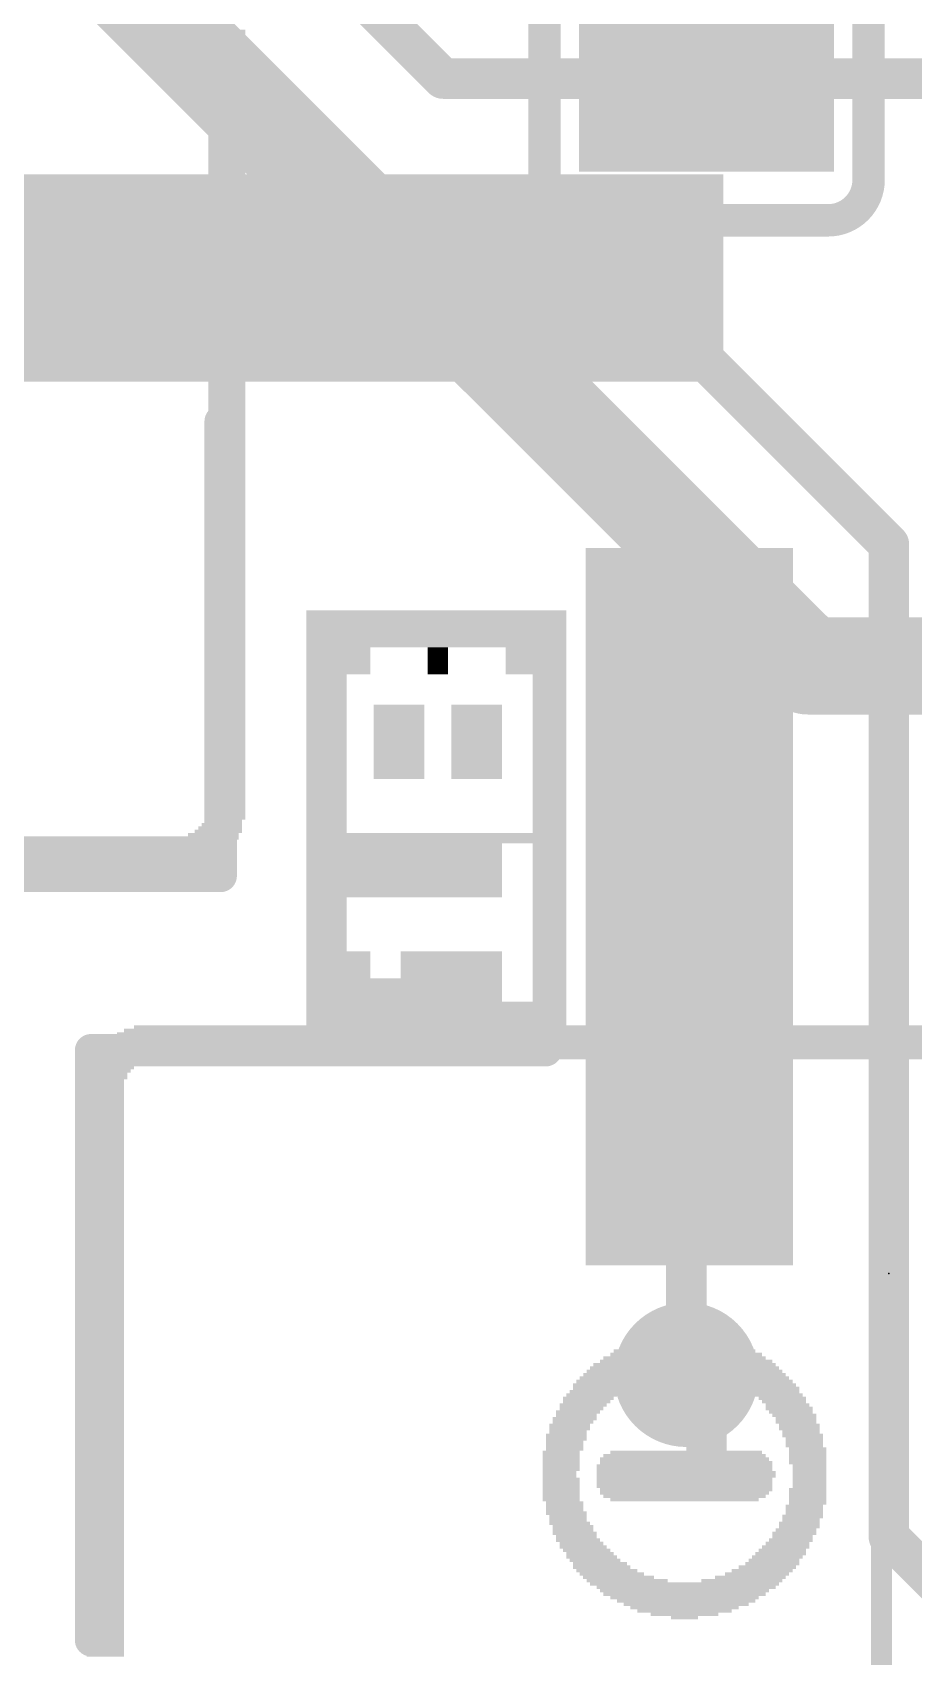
# Model space of a CAD drawing. Extents: x -8 to 72.9, y -20.5 to 38.
# Drawn here: x 7.08 to 12.6, y 4.58 to 14.77 of the extents above; entities that cross this region are included whole.
import ezdxf

# ---------------------------------------------------------------- set-up
doc = ezdxf.new("R2010")
doc.units = 0
for name, color, linetype in [('1', 12, 'CONTINUOUS'), ('16', 132, 'CONTINUOUS'), ('18', 110, 'CONTINUOUS'), ('203', 40, 'CONTINUOUS'), ('21', 40, 'CONTINUOUS'), ('22', 253, 'CONTINUOUS'), ('23', 53, 'CONTINUOUS'), ('47', 253, 'CONTINUOUS')]:
    doc.layers.add(name, color=color, linetype=linetype)

# ---------------------------------------------------------------- blocks, each defined once
blk = doc.blocks.new('RECT')
blk.add_solid([(-0.5, -0.5), (0.5, -0.5), (-0.5, 0.5), (0.5, 0.5)])
blk = doc.blocks.new('ROUNDV')
at = {"const_width": 0.5}
blk.add_lwpolyline([(0, -0.25, 1), (0, 0.25, 1), (0, -0.25)], format="xyb", dxfattribs=at)

msp = doc.modelspace()

# ---------------------------------------------------------------- linework, layer by layer
at = {"layer": '1'}
for points, const_width in [([(2.921, 13.208), (9.158, 13.208)], 0.4064), ([(9.158, 13.208), (9.158, 13.228)], 0.4064), ([(9.158, 13.228), (10.775, 13.228)], 0.254), ([(10.775, 13.228), (12.446, 11.557)], 0.254), ([(12.446, 11.557), (12.446, 5.334)], 0.254), ([(11.196, 9.285), (11.176, 9.265)], 0.254), ([(11.176, 9.265), (11.176, 6.35)], 0.254), ([(12.446, 5.334), (12.827, 4.953)], 0.254)]:
    msp.add_lwpolyline(points, dxfattribs=dict(at, const_width=const_width))
for points, const_width in [([(9.2596, 13.228, 1), (9.0564, 13.228)], 0.2032), ([(9.158, 13.2915, 1), (9.158, 13.1645)], 0.127), ([(9.158, 13.1064, 1), (9.158, 13.3096)], 0.2032), ([(10.8199, 13.2729, 1), (10.7301, 13.1831)], 0.127), ([(10.775, 13.1645, 1), (10.775, 13.2915)], 0.127), ([(9.0564, 13.208, 1), (9.2596, 13.208)], 0.2032), ([(12.5095, 11.557, 1), (12.3825, 11.557)], 0.127), ([(12.4011, 11.5121, 1), (12.4909, 11.6019)], 0.127), ([(11.2395, 9.265, 1), (11.1125, 9.265)], 0.127), ([(11.1311, 9.3099, 1), (11.2209, 9.2201)], 0.127), ([(11.2409, 9.2401, 1), (11.1511, 9.3299)], 0.127), ([(11.1125, 6.35, 1), (11.2395, 6.35)], 0.127), ([(12.4909, 5.3789, 1), (12.4011, 5.2891)], 0.127), ([(12.3825, 5.334, 1), (12.5095, 5.334)], 0.127)]:
    msp.add_lwpolyline(points, format="xyb", dxfattribs=dict(at, const_width=const_width))
at = {"layer": '16'}
for points, const_width in [([(7.366, 15.367), (11.938, 10.795)], 0.6096), ([(8.636, 15.494), (9.652, 14.478)], 0.254), ([(9.652, 14.478), (11.303, 14.478)], 0.254), ([(11.303, 14.478), (13.081, 14.478)], 0.254), ([(11.938, 10.795), (15.494, 10.795)], 0.6096), ([(11.176, 6.35), (11.303, 6.223)], 0.254), ([(11.303, 6.223), (11.303, 5.715)], 0.254)]:
    msp.add_lwpolyline(points, dxfattribs=dict(at, const_width=const_width))
for points, const_width in [([(9.652, 14.5415, 1), (9.652, 14.4145)], 0.127), ([(9.6071, 14.4331, 1), (9.6969, 14.5229)], 0.127), ([(11.303, 14.5415, 1), (11.303, 14.4145)], 0.127), ([(11.303, 14.4145, 1), (11.303, 14.5415)], 0.127), ([(11.938, 10.9474, 1), (11.938, 10.6426)], 0.3048), ([(11.8302, 10.6872, 1), (12.0458, 10.9028)], 0.3048), ([(11.2209, 6.3949, 1), (11.1311, 6.3051)], 0.127), ([(11.3665, 6.223, 1), (11.2395, 6.223)], 0.127), ([(11.2581, 6.1781, 1), (11.3479, 6.2679)], 0.127), ([(11.2395, 5.715, 1), (11.3665, 5.715)], 0.127)]:
    msp.add_lwpolyline(points, format="xyb", dxfattribs=dict(at, const_width=const_width))
at = {"layer": '21', "const_width": 0.2032}
for points in [[(8.258, 12.328), (8.258, 9.478)], [(8.258, 9.478), (4.558, 9.478)], [(7.446, 4.685), (7.446, 8.385)], [(7.446, 8.385), (10.296, 8.385)]]:
    msp.add_lwpolyline(points, dxfattribs=at)
at = {"layer": '21', "const_width": 0.1016}
for points in [[(8.3088, 12.328, 1), (8.2072, 12.328)], [(8.258, 9.4272, 1), (8.258, 9.5288)], [(8.2072, 9.478, 1), (8.3088, 9.478)], [(7.4968, 8.385, 1), (7.3952, 8.385)], [(7.446, 8.4358, 1), (7.446, 8.3342)], [(10.296, 8.3342, 1), (10.296, 8.4358)], [(7.3952, 4.685, 1), (7.4968, 4.685)]]:
    msp.add_lwpolyline(points, format="xyb", dxfattribs=at)
at = {"layer": '22', "const_width": 0.2032}
for points in [[(10.287, 17.907), (10.287, 13.843)], [(12.319, 13.843), (12.319, 17.907)], [(12.065, 13.589), (10.541, 13.589)]]:
    msp.add_lwpolyline(points, dxfattribs=at)
at = {"layer": '22'}
for points, const_width in [([(10.287, 13.843, 0.4142), (10.541, 13.589)], 0.2032), ([(10.3378, 13.843, 1), (10.2362, 13.843)], 0.1016), ([(10.2362, 13.843, 1), (10.3378, 13.843)], 0.1016), ([(12.065, 13.589, 0.4142), (12.319, 13.843)], 0.2032), ([(12.3698, 13.843, 1), (12.2682, 13.843)], 0.1016), ([(12.2682, 13.843, 1), (12.3698, 13.843)], 0.1016), ([(10.541, 13.6398, 1), (10.541, 13.5382)], 0.1016), ([(10.541, 13.5382, 1), (10.541, 13.6398)], 0.1016), ([(12.065, 13.6398, 1), (12.065, 13.5382)], 0.1016), ([(12.065, 13.5382, 1), (12.065, 13.6398)], 0.1016)]:
    msp.add_lwpolyline(points, format="xyb", dxfattribs=dict(at, const_width=const_width))
at = {"layer": '23'}
msp.add_point((12.446, 6.985), dxfattribs=at)
at = {"layer": '47', "const_width": 0.13}
msp.add_lwpolyline([(12.4, 7), (12.4, -5.95)], dxfattribs=at)
at = {"layer": '47', "const_width": 0.065}
msp.add_lwpolyline([(12.4325, 7, 1), (12.3675, 7)], format="xyb", dxfattribs=at)

# ---------------------------------------------------------------- block references
at = {"layer": '1', "xscale": 1.3, "yscale": 4.5}
for p, rotation in [((9.158, 13.228), 90), ((11.196, 9.285), 180)]:
    msp.add_blockref('RECT', p, dxfattribs=dict(at, rotation=rotation))
at = {"layer": '16', "xscale": 1.1684, "yscale": 1.6002, "rotation": 270}
msp.add_blockref('RECT', (11.303, 14.478), dxfattribs=at)
at = {"layer": '18', "xscale": 0.9064, "yscale": 0.9064}
msp.add_blockref('ROUNDV', (11.176, 6.35), dxfattribs=at)
msp.add_blockref('ROUNDV', (11.176, 6.35), dxfattribs=at)
at = {"layer": '203', "yscale": 0.0212}
for p, xscale in [((8.297, 14.7737), 0.2328), ((8.297, 14.7526), 0.2328), ((8.297, 14.7314), 0.2328), ((8.297, 14.7102), 0.2328), ((8.297, 14.6891), 0.2328), ((8.297, 14.6679), 0.2328), ((8.297, 14.6467), 0.2328), ((8.297, 14.6256), 0.2328), ((8.297, 14.6044), 0.2328), ((8.297, 14.5833), 0.2328), ((8.297, 14.5621), 0.2328), ((8.297, 14.5409), 0.2328), ((8.297, 14.5198), 0.2328), ((8.297, 14.4986), 0.2328), ((8.297, 14.4774), 0.2328), ((8.297, 14.4563), 0.2328), ((8.297, 14.4351), 0.2328), ((8.297, 14.4139), 0.2328), ((8.297, 14.3928), 0.2328), ((8.297, 14.3716), 0.2328), ((8.297, 14.3504), 0.2328), ((8.297, 14.3293), 0.2328), ((8.297, 14.3081), 0.2328), ((8.297, 14.2869), 0.2328), ((8.297, 14.2658), 0.2328), ((8.297, 14.2446), 0.2328), ((8.297, 14.2234), 0.2328), ((8.297, 14.2023), 0.2328), ((8.297, 14.1811), 0.2328), ((8.297, 14.1599), 0.2328), ((8.297, 14.1388), 0.2328), ((8.297, 14.1176), 0.2328), ((8.297, 14.0964), 0.2328), ((8.297, 14.0753), 0.2328), ((8.297, 14.0541), 0.2328), ((8.297, 14.0329), 0.2328), ((8.297, 14.0118), 0.2328), ((8.297, 13.9906), 0.2328), ((8.297, 13.9694), 0.2328), ((8.297, 13.9483), 0.2328), ((8.297, 13.9271), 0.2328), ((8.297, 13.9059), 0.2328), ((8.297, 13.8848), 0.2328), ((8.297, 13.8636), 0.2328), ((8.297, 13.8424), 0.2328), ((8.297, 13.8213), 0.2328), ((8.297, 13.8001), 0.2328), ((8.297, 13.7789), 0.2328), ((8.297, 13.7578), 0.2328), ((8.297, 13.7366), 0.2328), ((8.297, 13.7155), 0.2328), ((8.297, 13.6943), 0.2328), ((8.297, 13.6731), 0.2328), ((8.297, 13.652), 0.2328), ((8.297, 13.6308), 0.2328), ((8.297, 13.6096), 0.2328), ((8.297, 13.5885), 0.2328), ((8.297, 13.5673), 0.2328), ((8.297, 13.5461), 0.2328), ((8.297, 13.525), 0.2328), ((8.297, 13.5038), 0.2328), ((8.297, 13.4826), 0.2328), ((8.297, 13.4615), 0.2328), ((8.297, 13.4403), 0.2328), ((8.297, 13.4191), 0.2328), ((8.297, 13.398), 0.2328), ((8.297, 13.3768), 0.2328), ((8.297, 13.3556), 0.2328), ((8.297, 13.3345), 0.2328), ((8.297, 13.3133), 0.2328), ((8.297, 13.2921), 0.2328), ((8.297, 13.271), 0.2328), ((8.297, 13.2498), 0.2328), ((8.297, 13.2286), 0.2328), ((8.297, 13.2075), 0.2328), ((8.297, 13.1863), 0.2328), ((8.297, 13.1651), 0.2328), ((8.297, 13.144), 0.2328), ((8.297, 13.1228), 0.2328), ((8.297, 13.1016), 0.2328), ((8.297, 13.0805), 0.2328), ((8.297, 13.0593), 0.2328), ((8.297, 13.0381), 0.2328), ((8.297, 13.017), 0.2328), ((8.297, 12.9958), 0.2328), ((8.297, 12.9746), 0.2328), ((8.297, 12.9535), 0.2328), ((8.297, 12.9323), 0.2328), ((8.297, 12.9112), 0.2328), ((8.297, 12.89), 0.2328), ((8.297, 12.8688), 0.2328), ((8.297, 12.8476), 0.2328), ((8.297, 12.8265), 0.2328), ((8.297, 12.8053), 0.2328), ((8.297, 12.7842), 0.2328), ((8.297, 12.763), 0.2328), ((8.297, 12.7418), 0.2328), ((8.297, 12.7207), 0.2328), ((8.297, 12.6995), 0.2328), ((8.297, 12.6783), 0.2328), ((8.297, 12.6572), 0.2328), ((8.297, 12.636), 0.2328), ((8.297, 12.6148), 0.2328), ((8.297, 12.5937), 0.2328), ((8.297, 12.5725), 0.2328), ((8.297, 12.5513), 0.2328), ((8.297, 12.5302), 0.2328), ((8.297, 12.509), 0.2328), ((8.297, 12.4878), 0.2328), ((8.297, 12.4667), 0.2328), ((8.297, 12.4455), 0.2328), ((8.297, 12.4243), 0.2328), ((8.297, 12.4032), 0.2328), ((8.297, 12.382), 0.2328), ((8.297, 12.3608), 0.2328), ((8.297, 12.3397), 0.2328), ((8.297, 12.3185), 0.2328), ((8.297, 12.2973), 0.2328), ((8.297, 12.2762), 0.2328), ((8.297, 12.255), 0.2328), ((8.297, 12.2338), 0.2328), ((8.297, 12.2127), 0.2328), ((8.297, 12.1915), 0.2328), ((8.297, 12.1703), 0.2328), ((8.297, 12.1492), 0.2328), ((8.297, 12.128), 0.2328), ((8.297, 12.1068), 0.2328), ((8.297, 12.0857), 0.2328), ((8.297, 12.0645), 0.2328), ((8.297, 12.0434), 0.2328), ((8.297, 12.0222), 0.2328), ((8.297, 12.001), 0.2328), ((8.297, 11.9799), 0.2328), ((8.297, 11.9587), 0.2328), ((8.297, 11.9375), 0.2328), ((8.297, 11.9164), 0.2328), ((8.297, 11.8952), 0.2328), ((8.297, 11.874), 0.2328), ((8.297, 11.8529), 0.2328), ((8.297, 11.8317), 0.2328), ((8.297, 11.8105), 0.2328), ((8.297, 11.7894), 0.2328), ((8.297, 11.7682), 0.2328), ((8.297, 11.747), 0.2328), ((8.297, 11.7259), 0.2328), ((8.297, 11.7047), 0.2328), ((8.297, 11.6835), 0.2328), ((8.297, 11.6624), 0.2328), ((8.297, 11.6412), 0.2328), ((8.297, 11.62), 0.2328), ((8.297, 11.5989), 0.2328), ((8.297, 11.5777), 0.2328), ((8.297, 11.5565), 0.2328), ((8.297, 11.5354), 0.2328), ((8.297, 11.5142), 0.2328), ((8.297, 11.493), 0.2328), ((8.297, 11.4719), 0.2328), ((8.297, 11.4507), 0.2328), ((8.297, 11.4295), 0.2328), ((8.297, 11.4084), 0.2328), ((8.297, 11.3872), 0.2328), ((8.297, 11.366), 0.2328), ((8.297, 11.3449), 0.2328), ((8.297, 11.3237), 0.2328), ((8.297, 11.3025), 0.2328), ((8.297, 11.2814), 0.2328), ((8.297, 11.2602), 0.2328), ((8.297, 11.2391), 0.2328), ((8.297, 11.2179), 0.2328), ((8.297, 11.1967), 0.2328), ((8.297, 11.1756), 0.2328), ((8.297, 11.1544), 0.2328), ((8.297, 11.1332), 0.2328), ((8.297, 11.1121), 0.2328), ((8.297, 11.0909), 0.2328), ((9.6093, 11.1332), 1.6298), ((9.6093, 11.1121), 1.6298), ((9.6093, 11.0909), 1.6298), ((8.297, 11.0697), 0.2328), ((8.297, 11.0486), 0.2328), ((8.297, 11.0274), 0.2328), ((8.297, 11.0062), 0.2328), ((9.6093, 11.0697), 1.6298), ((9.6093, 11.0486), 1.6298), ((9.6093, 11.0274), 1.6298), ((9.6093, 11.0062), 1.6298), ((8.297, 10.9851), 0.2328), ((8.297, 10.9639), 0.2328), ((8.297, 10.9427), 0.2328), ((8.297, 10.9216), 0.2328), ((8.297, 10.9004), 0.2328), ((9.6093, 10.9851), 1.6298), ((9.6093, 10.9639), 1.6298), ((9.6093, 10.9427), 1.6298), ((9.6093, 10.9216), 1.6298), ((8.9955, 10.9004), 0.4021), ((9.6199, 10.9004), 0.127), ((10.2337, 10.9004), 0.381), ((8.297, 10.8792), 0.2328), ((8.297, 10.8581), 0.2328), ((8.297, 10.8369), 0.2328), ((8.297, 10.8157), 0.2328), ((8.297, 10.7946), 0.2328), ((8.9955, 10.8792), 0.4021), ((8.9955, 10.8581), 0.4021), ((8.9955, 10.8369), 0.4021), ((8.9955, 10.8157), 0.4021), ((8.9955, 10.7946), 0.4021), ((9.6199, 10.8792), 0.127), ((9.6199, 10.8581), 0.127), ((9.6199, 10.8369), 0.127), ((9.6199, 10.8157), 0.127), ((9.6199, 10.7946), 0.127), ((10.2337, 10.8792), 0.381), ((10.2337, 10.8581), 0.381), ((10.2337, 10.8369), 0.381), ((10.2337, 10.8157), 0.381), ((10.2337, 10.7946), 0.381), ((8.297, 10.7734), 0.2328), ((8.297, 10.7522), 0.2328), ((8.297, 10.7311), 0.2328), ((8.297, 10.7099), 0.2328), ((8.297, 10.6887), 0.2328), ((8.9955, 10.7734), 0.4021), ((8.9955, 10.7522), 0.4021), ((8.9214, 10.7311), 0.254), ((8.9214, 10.7099), 0.254), ((8.9214, 10.6887), 0.254), ((9.6199, 10.7734), 0.127), ((9.6199, 10.7522), 0.127), ((10.2337, 10.7734), 0.381), ((10.2337, 10.7522), 0.381), ((10.3183, 10.7311), 0.2117), ((10.3183, 10.7099), 0.2117), ((10.3183, 10.6887), 0.2117), ((8.297, 10.6676), 0.2328), ((8.297, 10.6464), 0.2328), ((8.297, 10.6252), 0.2328), ((8.297, 10.6041), 0.2328), ((8.297, 10.5829), 0.2328), ((8.9214, 10.6676), 0.254), ((8.9214, 10.6464), 0.254), ((8.9214, 10.6252), 0.254), ((8.9214, 10.6041), 0.254), ((8.9214, 10.5829), 0.254), ((10.3183, 10.6676), 0.2117), ((10.3183, 10.6464), 0.2117), ((10.3183, 10.6252), 0.2117), ((10.3183, 10.6041), 0.2117), ((10.3183, 10.5829), 0.2117), ((8.297, 10.5617), 0.2328), ((8.297, 10.5406), 0.2328), ((8.297, 10.5194), 0.2328), ((8.297, 10.4982), 0.2328), ((8.9214, 10.5617), 0.254), ((8.9214, 10.5406), 0.254), ((8.9214, 10.5194), 0.254), ((8.9214, 10.4982), 0.254), ((9.3765, 10.5406), 0.3175), ((9.3765, 10.5194), 0.3175), ((9.3765, 10.4982), 0.3175), ((9.8633, 10.5406), 0.3175), ((9.8633, 10.5194), 0.3175), ((9.8633, 10.4982), 0.3175), ((10.3183, 10.5617), 0.2117), ((10.3183, 10.5406), 0.2117), ((10.3183, 10.5194), 0.2117), ((10.3183, 10.4982), 0.2117), ((8.297, 10.4771), 0.2328), ((8.297, 10.4559), 0.2328), ((8.297, 10.4347), 0.2328), ((8.297, 10.4136), 0.2328), ((8.297, 10.3924), 0.2328), ((8.9214, 10.4771), 0.254), ((8.9214, 10.4559), 0.254), ((8.9214, 10.4347), 0.254), ((8.9214, 10.4136), 0.254), ((8.9214, 10.3924), 0.254), ((9.3765, 10.4771), 0.3175), ((9.3765, 10.4559), 0.3175), ((9.3765, 10.4347), 0.3175), ((9.3765, 10.4136), 0.3175), ((9.3765, 10.3924), 0.3175), ((9.8633, 10.4771), 0.3175), ((9.8633, 10.4559), 0.3175), ((9.8633, 10.4347), 0.3175), ((9.8633, 10.4136), 0.3175), ((9.8633, 10.3924), 0.3175), ((10.3183, 10.4771), 0.2117), ((10.3183, 10.4559), 0.2117), ((10.3183, 10.4347), 0.2117), ((10.3183, 10.4136), 0.2117), ((10.3183, 10.3924), 0.2117), ((8.297, 10.3712), 0.2328), ((8.297, 10.3501), 0.2328), ((8.297, 10.3289), 0.2328), ((8.297, 10.3078), 0.2328), ((8.297, 10.2866), 0.2328), ((8.9214, 10.3712), 0.254), ((8.9214, 10.3501), 0.254), ((8.9214, 10.3289), 0.254), ((8.9214, 10.3078), 0.254), ((8.9214, 10.2866), 0.254), ((9.3765, 10.3712), 0.3175), ((9.3765, 10.3501), 0.3175), ((9.3765, 10.3289), 0.3175), ((9.3765, 10.3078), 0.3175), ((9.3765, 10.2866), 0.3175), ((9.8633, 10.3712), 0.3175), ((9.8633, 10.3501), 0.3175), ((9.8633, 10.3289), 0.3175), ((9.8633, 10.3078), 0.3175), ((9.8633, 10.2866), 0.3175), ((10.3183, 10.3712), 0.2117), ((10.3183, 10.3501), 0.2117), ((10.3183, 10.3289), 0.2117), ((10.3183, 10.3078), 0.2117), ((10.3183, 10.2866), 0.2117), ((8.297, 10.2654), 0.2328), ((8.297, 10.2443), 0.2328), ((8.297, 10.2231), 0.2328), ((8.297, 10.2019), 0.2328), ((8.297, 10.1808), 0.2328), ((8.9214, 10.2654), 0.254), ((8.9214, 10.2443), 0.254), ((8.9214, 10.2231), 0.254), ((8.9214, 10.2019), 0.254), ((8.9214, 10.1808), 0.254), ((9.3765, 10.2654), 0.3175), ((9.3765, 10.2443), 0.3175), ((9.3765, 10.2231), 0.3175), ((9.3765, 10.2019), 0.3175), ((9.3765, 10.1808), 0.3175), ((9.8633, 10.2654), 0.3175), ((9.8633, 10.2443), 0.3175), ((9.8633, 10.2231), 0.3175), ((9.8633, 10.2019), 0.3175), ((9.8633, 10.1808), 0.3175), ((10.3183, 10.2654), 0.2117), ((10.3183, 10.2443), 0.2117), ((10.3183, 10.2231), 0.2117), ((10.3183, 10.2019), 0.2117), ((10.3183, 10.1808), 0.2117), ((8.297, 10.1596), 0.2328), ((8.297, 10.1384), 0.2328), ((8.297, 10.1173), 0.2328), ((8.297, 10.0961), 0.2328), ((8.297, 10.0749), 0.2328), ((8.9214, 10.1596), 0.254), ((8.9214, 10.1384), 0.254), ((8.9214, 10.1173), 0.254), ((8.9214, 10.0961), 0.254), ((8.9214, 10.0749), 0.254), ((9.3765, 10.1596), 0.3175), ((9.3765, 10.1384), 0.3175), ((9.3765, 10.1173), 0.3175), ((9.3765, 10.0961), 0.3175), ((9.8633, 10.1596), 0.3175), ((9.8633, 10.1384), 0.3175), ((9.8633, 10.1173), 0.3175), ((9.8633, 10.0961), 0.3175), ((10.3183, 10.1596), 0.2117), ((10.3183, 10.1384), 0.2117), ((10.3183, 10.1173), 0.2117), ((10.3183, 10.0961), 0.2117), ((10.3183, 10.0749), 0.2117), ((8.297, 10.0538), 0.2328), ((8.297, 10.0326), 0.2328), ((8.297, 10.0114), 0.2328), ((8.297, 9.9903), 0.2328), ((8.9214, 10.0538), 0.254), ((8.9214, 10.0326), 0.254), ((8.9214, 10.0114), 0.254), ((8.9214, 9.9903), 0.254), ((10.3183, 10.0538), 0.2117), ((10.3183, 10.0326), 0.2117), ((10.3183, 10.0114), 0.2117), ((10.3183, 9.9903), 0.2117), ((8.297, 9.9691), 0.2328), ((8.297, 9.9479), 0.2328), ((8.297, 9.9268), 0.2328), ((8.297, 9.9056), 0.2328), ((8.297, 9.8844), 0.2328), ((8.9214, 9.9691), 0.254), ((8.9214, 9.9479), 0.254), ((8.9214, 9.9268), 0.254), ((8.9214, 9.9056), 0.254), ((8.9214, 9.8844), 0.254), ((10.3183, 9.9691), 0.2117), ((10.3183, 9.9479), 0.2117), ((10.3183, 9.9268), 0.2117), ((10.3183, 9.9056), 0.2117), ((10.3183, 9.8844), 0.2117), ((8.2547, 9.7786), 0.2752), ((8.2653, 9.7998), 0.254), ((8.2758, 9.8209), 0.2328), ((8.297, 9.8633), 0.2328), ((8.297, 9.8421), 0.2328), ((8.9214, 9.8633), 0.254), ((8.9214, 9.8421), 0.254), ((8.9214, 9.8209), 0.254), ((8.9214, 9.7998), 0.254), ((8.9214, 9.7786), 0.254), ((10.3183, 9.8633), 0.2117), ((10.3183, 9.8421), 0.2117), ((10.3183, 9.8209), 0.2117), ((10.3183, 9.7998), 0.2117), ((10.3183, 9.7786), 0.2117), ((4.4237, 9.7151), 7.8949), ((4.4237, 9.6939), 7.8525), ((4.4237, 9.6728), 7.8102), ((8.2123, 9.7363), 0.3175), ((8.2441, 9.7574), 0.2963), ((8.9214, 9.7574), 0.254), ((9.6093, 9.7363), 1.6298), ((9.6093, 9.7151), 1.6298), ((9.6093, 9.6939), 1.6298), ((9.4082, 9.6728), 1.2276), ((10.3183, 9.7574), 0.2117), ((10.3183, 9.6728), 0.2117), ((4.4237, 9.6516), 7.8102), ((4.4237, 9.6304), 7.7679), ((4.4237, 9.6093), 7.7255), ((4.4237, 9.5881), 7.6832), ((4.4237, 9.567), 7.5985), ((9.4082, 9.6516), 1.2276), ((9.4082, 9.6304), 1.2276), ((9.4082, 9.6093), 1.2276), ((9.4082, 9.5881), 1.2276), ((9.4082, 9.567), 1.2276), ((10.3183, 9.6516), 0.2117), ((10.3183, 9.6304), 0.2117), ((10.3183, 9.6093), 0.2117), ((10.3183, 9.5881), 0.2117), ((10.3183, 9.567), 0.2117), ((4.4237, 9.5458), 7.5562), ((4.4237, 9.5246), 7.4292), ((4.4237, 9.5035), 7.2599), ((9.4082, 9.5458), 1.2276), ((9.4082, 9.5246), 1.2276), ((9.4082, 9.5035), 1.2276), ((9.4082, 9.4823), 1.2276), ((9.4082, 9.4611), 1.2276), ((10.3183, 9.5458), 0.2117), ((10.3183, 9.5246), 0.2117), ((10.3183, 9.5035), 0.2117), ((10.3183, 9.4823), 0.2117), ((10.3183, 9.4611), 0.2117), ((9.4082, 9.44), 1.2276), ((9.4082, 9.4188), 1.2276), ((9.4082, 9.3976), 1.2276), ((9.4082, 9.3765), 1.2276), ((10.3183, 9.44), 0.2117), ((10.3183, 9.4188), 0.2117), ((10.3183, 9.3976), 0.2117), ((10.3183, 9.3765), 0.2117), ((9.4082, 9.3553), 1.2276), ((8.9214, 9.3341), 0.254), ((8.9214, 9.313), 0.254), ((8.9214, 9.2918), 0.254), ((8.9214, 9.2706), 0.254), ((10.3183, 9.3553), 0.2117), ((10.3183, 9.3341), 0.2117), ((10.3183, 9.313), 0.2117), ((10.3183, 9.2918), 0.2117), ((10.3183, 9.2706), 0.2117), ((8.9214, 9.2495), 0.254), ((8.9214, 9.2283), 0.254), ((8.9214, 9.2071), 0.254), ((8.9214, 9.186), 0.254), ((8.9214, 9.1648), 0.254), ((10.3183, 9.2495), 0.2117), ((10.3183, 9.2283), 0.2117), ((10.3183, 9.2071), 0.2117), ((10.3183, 9.186), 0.2117), ((10.3183, 9.1648), 0.2117), ((8.9214, 9.1436), 0.254), ((8.9214, 9.1225), 0.254), ((8.9214, 9.1013), 0.254), ((8.9214, 9.0801), 0.254), ((8.9214, 9.059), 0.254), ((10.3183, 9.1436), 0.2117), ((10.3183, 9.1225), 0.2117), ((10.3183, 9.1013), 0.2117), ((10.3183, 9.0801), 0.2117), ((10.3183, 9.059), 0.2117), ((8.9214, 9.0378), 0.254), ((8.9214, 9.0166), 0.254), ((8.9955, 8.9955), 0.4021), ((8.9955, 8.9743), 0.4021), ((8.9955, 8.9531), 0.4021), ((9.7045, 8.9955), 0.635), ((9.7045, 8.9743), 0.635), ((9.7045, 8.9531), 0.635), ((10.3183, 9.0378), 0.2117), ((10.3183, 9.0166), 0.2117), ((10.3183, 8.9955), 0.2117), ((10.3183, 8.9743), 0.2117), ((10.3183, 8.9531), 0.2117), ((8.9955, 8.932), 0.4021), ((8.9955, 8.9108), 0.4021), ((8.9955, 8.8896), 0.4021), ((8.9955, 8.8685), 0.4021), ((9.7045, 8.932), 0.635), ((9.7045, 8.9108), 0.635), ((9.7045, 8.8896), 0.635), ((9.7045, 8.8685), 0.635), ((10.3183, 8.932), 0.2117), ((10.3183, 8.9108), 0.2117), ((10.3183, 8.8896), 0.2117), ((10.3183, 8.8685), 0.2117), ((8.9955, 8.8473), 0.4021), ((9.4082, 8.8261), 1.2276), ((9.4082, 8.805), 1.2276), ((9.4082, 8.7838), 1.2276), ((9.4082, 8.7626), 1.2276), ((9.7045, 8.8473), 0.635), ((10.3183, 8.8473), 0.2117), ((10.3183, 8.8261), 0.2117), ((10.3183, 8.805), 0.2117), ((10.3183, 8.7838), 0.2117), ((10.3183, 8.7626), 0.2117), ((9.4082, 8.7415), 1.2276), ((9.4082, 8.7203), 1.2276), ((9.4082, 8.6992), 1.2276), ((9.6093, 8.678), 1.6298), ((9.6093, 8.6568), 1.6298), ((10.3183, 8.7415), 0.2117), ((10.3183, 8.7203), 0.2117), ((10.3183, 8.6992), 0.2117), ((9.6093, 8.6357), 1.6298), ((9.6093, 8.6145), 1.6298), ((9.6093, 8.5933), 1.6298), ((9.6093, 8.5722), 1.6298), ((9.6093, 8.551), 1.6298), ((12.4243, 8.4452), 9.7151), ((12.4243, 8.4663), 9.6728), ((12.4138, 8.4875), 9.6093), ((12.4138, 8.5087), 9.5246), ((12.4243, 8.5298), 9.4188), ((12.4138, 8.3605), 9.8633), ((12.4243, 8.3817), 9.8421), ((12.4243, 8.4028), 9.7998), ((12.4243, 8.424), 9.7574), ((7.5774, 8.2758), 0.2752), ((7.5668, 8.2547), 0.254), ((7.5985, 8.297), 0.2752), ((7.6303, 8.3182), 0.3387), ((12.4243, 8.3393), 9.8844), ((7.535, 8.1912), 0.2328), ((7.535, 8.17), 0.2328), ((7.535, 8.1488), 0.2328), ((7.5562, 8.2335), 0.2328), ((7.5562, 8.2123), 0.2328), ((7.535, 8.1277), 0.2328), ((7.535, 8.1065), 0.2328), ((7.535, 8.0853), 0.2328), ((7.535, 8.0642), 0.2328), ((7.535, 8.043), 0.2328), ((7.535, 8.0218), 0.2328), ((7.535, 8.0007), 0.2328), ((7.535, 7.9795), 0.2328), ((7.535, 7.9583), 0.2328), ((7.535, 7.9372), 0.2328), ((7.535, 7.916), 0.2328), ((7.535, 7.8949), 0.2328), ((7.535, 7.8737), 0.2328), ((7.535, 7.8525), 0.2328), ((7.535, 7.8314), 0.2328), ((7.535, 7.8102), 0.2328), ((7.535, 7.789), 0.2328), ((7.535, 7.7679), 0.2328), ((7.535, 7.7467), 0.2328), ((7.535, 7.7255), 0.2328), ((7.535, 7.7044), 0.2328), ((7.535, 7.6832), 0.2328), ((7.535, 7.662), 0.2328), ((7.535, 7.6409), 0.2328), ((7.535, 7.6197), 0.2328), ((7.535, 7.5985), 0.2328), ((7.535, 7.5774), 0.2328), ((7.535, 7.5562), 0.2328), ((7.535, 7.535), 0.2328), ((7.535, 7.5139), 0.2328), ((7.535, 7.4927), 0.2328), ((7.535, 7.4715), 0.2328), ((7.535, 7.4504), 0.2328), ((7.535, 7.4292), 0.2328), ((7.535, 7.408), 0.2328), ((7.535, 7.3869), 0.2328), ((7.535, 7.3657), 0.2328), ((7.535, 7.3445), 0.2328), ((7.535, 7.3234), 0.2328), ((7.535, 7.3022), 0.2328), ((7.535, 7.281), 0.2328), ((7.535, 7.2599), 0.2328), ((7.535, 7.2387), 0.2328), ((7.535, 7.2175), 0.2328), ((7.535, 7.1964), 0.2328), ((7.535, 7.1752), 0.2328), ((7.535, 7.154), 0.2328), ((7.535, 7.1329), 0.2328), ((7.535, 7.1117), 0.2328), ((7.535, 7.0905), 0.2328), ((7.535, 7.0694), 0.2328), ((7.535, 7.0482), 0.2328), ((7.535, 7.0271), 0.2328), ((7.535, 7.0059), 0.2328), ((7.535, 6.9847), 0.2328), ((7.535, 6.9636), 0.2328), ((7.535, 6.9424), 0.2328), ((7.535, 6.9212), 0.2328), ((7.535, 6.9001), 0.2328), ((7.535, 6.8789), 0.2328), ((7.535, 6.8577), 0.2328), ((7.535, 6.8366), 0.2328), ((7.535, 6.8154), 0.2328), ((7.535, 6.7942), 0.2328), ((7.535, 6.7731), 0.2328), ((7.535, 6.7519), 0.2328), ((7.535, 6.7307), 0.2328), ((7.535, 6.7096), 0.2328), ((7.535, 6.6884), 0.2328), ((7.535, 6.6672), 0.2328), ((7.535, 6.6461), 0.2328), ((7.535, 6.6249), 0.2328), ((7.535, 6.6037), 0.2328), ((7.535, 6.5826), 0.2328), ((7.535, 6.5614), 0.2328), ((7.535, 6.5402), 0.2328), ((7.535, 6.5191), 0.2328), ((11.165, 6.5191), 0.8043), ((11.165, 6.5402), 0.7196), ((11.165, 6.5614), 0.5926), ((11.165, 6.5826), 0.4657), ((11.165, 6.6037), 0.254), ((7.535, 6.4979), 0.2328), ((7.535, 6.4767), 0.2328), ((7.535, 6.4556), 0.2328), ((7.535, 6.4344), 0.2328), ((7.535, 6.4132), 0.2328), ((11.165, 6.4132), 1.143), ((11.1756, 6.4344), 1.0795), ((11.165, 6.4556), 1.016), ((11.1756, 6.4767), 0.9525), ((11.165, 6.4979), 0.889), ((7.535, 6.3921), 0.2328), ((7.535, 6.3709), 0.2328), ((7.535, 6.3497), 0.2328), ((7.535, 6.3286), 0.2328), ((7.535, 6.3074), 0.2328), ((10.6782, 6.3074), 0.381), ((10.7099, 6.3286), 0.4021), ((10.7417, 6.3497), 0.4233), ((10.7946, 6.3709), 0.4868), ((11.165, 6.3921), 1.1853), ((11.5354, 6.3709), 0.4868), ((11.5883, 6.3497), 0.4233), ((11.6306, 6.3286), 0.381), ((11.6624, 6.3074), 0.3598), ((7.535, 6.2862), 0.2328), ((7.535, 6.2651), 0.2328), ((7.535, 6.2439), 0.2328), ((7.535, 6.2228), 0.2328), ((10.5829, 6.2228), 0.3175), ((10.6041, 6.2439), 0.3175), ((10.6464, 6.2862), 0.3598), ((10.6252, 6.2651), 0.3175), ((11.6835, 6.2862), 0.3598), ((11.7153, 6.2651), 0.3387), ((11.7259, 6.2439), 0.3175), ((11.747, 6.2228), 0.3175), ((7.535, 6.2016), 0.2328), ((7.535, 6.1804), 0.2328), ((7.535, 6.1593), 0.2328), ((7.535, 6.1381), 0.2328), ((7.535, 6.1169), 0.2328), ((10.4982, 6.1169), 0.2752), ((10.5194, 6.1381), 0.2752), ((10.53, 6.1593), 0.2963), ((10.5617, 6.2016), 0.3175), ((10.5512, 6.1804), 0.2963), ((11.7788, 6.2016), 0.2963), ((11.7894, 6.1804), 0.2752), ((11.8105, 6.1593), 0.2752), ((11.8211, 6.1381), 0.2963), ((11.8317, 6.1169), 0.2752), ((7.535, 6.0958), 0.2328), ((7.535, 6.0746), 0.2328), ((7.535, 6.0534), 0.2328), ((7.535, 6.0323), 0.2328), ((7.535, 6.0111), 0.2328), ((10.4453, 6.0323), 0.254), ((10.4453, 6.0111), 0.254), ((10.4771, 6.0746), 0.2752), ((10.4665, 6.0534), 0.254), ((10.4877, 6.0958), 0.254), ((11.8529, 6.0958), 0.2752), ((11.8634, 6.0746), 0.254), ((11.8634, 6.0534), 0.254), ((11.8846, 6.0323), 0.254), ((11.8846, 6.0111), 0.254), ((7.535, 5.9899), 0.2328), ((7.535, 5.9688), 0.2328), ((7.535, 5.9476), 0.2328), ((7.535, 5.9264), 0.2328), ((7.535, 5.9053), 0.2328), ((10.4242, 5.9688), 0.254), ((10.4242, 5.9476), 0.254), ((10.4136, 5.9264), 0.2328), ((10.4136, 5.9053), 0.2328), ((10.4348, 5.9899), 0.2328), ((11.8952, 5.9899), 0.2328), ((11.9058, 5.9688), 0.254), ((11.9164, 5.9476), 0.2328), ((11.9164, 5.9264), 0.2328), ((11.9164, 5.9053), 0.2328), ((7.535, 5.8841), 0.2328), ((7.535, 5.8629), 0.2328), ((7.535, 5.8418), 0.2328), ((7.535, 5.8206), 0.2328), ((7.535, 5.7994), 0.2328), ((10.3924, 5.8629), 0.2328), ((10.3924, 5.8418), 0.2328), ((10.3924, 5.8206), 0.2328), ((10.3924, 5.7994), 0.2328), ((10.4136, 5.8841), 0.2328), ((11.165, 5.8206), 1.0583), ((11.1756, 5.7994), 1.0795), ((11.165, 5.8418), 1.016), ((11.1756, 5.8629), 0.9525), ((11.9375, 5.8841), 0.2328), ((11.9375, 5.8629), 0.2328), ((11.9375, 5.8418), 0.2328), ((11.9375, 5.8206), 0.2328), ((11.9375, 5.7994), 0.2328), ((7.535, 5.7783), 0.2328), ((7.535, 5.7571), 0.2328), ((7.535, 5.7359), 0.2328), ((7.535, 5.7148), 0.2328), ((7.535, 5.6936), 0.2328), ((10.3818, 5.7359), 0.2117), ((10.3818, 5.7148), 0.2117), ((10.3924, 5.7783), 0.2328), ((10.3924, 5.7571), 0.2328), ((10.3924, 5.6936), 0.2328), ((11.165, 5.7783), 1.1006), ((11.165, 5.7571), 1.1006), ((11.1756, 5.7359), 1.1218), ((11.1756, 5.7148), 1.1218), ((11.165, 5.6936), 1.1006), ((11.9481, 5.7783), 0.2117), ((11.9481, 5.7571), 0.2117), ((11.9481, 5.7359), 0.2117), ((11.9481, 5.7148), 0.2117), ((11.9481, 5.6936), 0.2117), ((7.535, 5.6724), 0.2328), ((7.535, 5.6513), 0.2328), ((7.535, 5.6301), 0.2328), ((7.535, 5.6089), 0.2328), ((10.3924, 5.6724), 0.2328), ((10.3924, 5.6513), 0.2328), ((10.3924, 5.6301), 0.2328), ((10.3924, 5.6089), 0.2328), ((11.165, 5.6724), 1.1006), ((11.165, 5.6513), 1.1006), ((11.1756, 5.6301), 1.0795), ((11.165, 5.6089), 1.0583), ((11.9375, 5.6301), 0.2328), ((11.9375, 5.6089), 0.2328), ((11.9481, 5.6724), 0.2117), ((11.9481, 5.6513), 0.2117), ((7.535, 5.5878), 0.2328), ((7.535, 5.5666), 0.2328), ((7.535, 5.5454), 0.2328), ((7.535, 5.5243), 0.2328), ((7.535, 5.5031), 0.2328), ((10.3924, 5.5878), 0.2328), ((10.3924, 5.5666), 0.2328), ((10.4136, 5.5454), 0.2328), ((10.4136, 5.5243), 0.2328), ((10.4136, 5.5031), 0.2328), ((11.165, 5.5878), 1.016), ((11.165, 5.5666), 0.9313), ((11.9164, 5.5243), 0.2328), ((11.9164, 5.5031), 0.2328), ((11.9375, 5.5878), 0.2328), ((11.9375, 5.5666), 0.2328), ((11.9375, 5.5454), 0.2328), ((7.535, 5.4819), 0.2328), ((7.535, 5.4608), 0.2328), ((7.535, 5.4396), 0.2328), ((7.535, 5.4184), 0.2328), ((7.535, 5.3973), 0.2328), ((10.4242, 5.4819), 0.254), ((10.4453, 5.4184), 0.254), ((10.4348, 5.4608), 0.2328), ((10.4348, 5.4396), 0.2328), ((10.4665, 5.3973), 0.254), ((11.8846, 5.4184), 0.254), ((11.8846, 5.3973), 0.254), ((11.9058, 5.4608), 0.254), ((11.8952, 5.4396), 0.2328), ((11.9164, 5.4819), 0.2328), ((7.535, 5.3761), 0.2328), ((7.535, 5.355), 0.2328), ((7.535, 5.3338), 0.2328), ((7.535, 5.3126), 0.2328), ((7.535, 5.2915), 0.2328), ((10.4665, 5.3761), 0.254), ((10.4771, 5.355), 0.2752), ((10.4982, 5.3126), 0.2752), ((10.4877, 5.3338), 0.254), ((10.5194, 5.2915), 0.2752), ((11.8105, 5.2915), 0.2752), ((11.8317, 5.3126), 0.2752), ((11.8529, 5.355), 0.2752), ((11.8423, 5.3338), 0.254), ((11.8634, 5.3761), 0.254), ((7.535, 5.2703), 0.2328), ((7.535, 5.2491), 0.2328), ((7.535, 5.228), 0.2328), ((7.535, 5.2068), 0.2328), ((7.535, 5.1856), 0.2328), ((10.53, 5.2703), 0.2963), ((10.5512, 5.2491), 0.2963), ((10.5723, 5.228), 0.2963), ((10.5829, 5.2068), 0.3175), ((10.6041, 5.1856), 0.3175), ((11.7259, 5.1856), 0.3175), ((11.747, 5.2068), 0.3175), ((11.7682, 5.228), 0.3175), ((11.7788, 5.2491), 0.2963), ((11.7999, 5.2703), 0.2963), ((7.535, 5.1645), 0.2328), ((7.535, 5.1433), 0.2328), ((7.535, 5.1221), 0.2328), ((7.535, 5.101), 0.2328), ((10.6358, 5.1645), 0.3387), ((10.6464, 5.1433), 0.3598), ((10.6782, 5.1221), 0.381), ((10.7099, 5.101), 0.4021), ((11.62, 5.101), 0.4022), ((11.6518, 5.1221), 0.381), ((11.6835, 5.1433), 0.3598), ((11.7153, 5.1645), 0.3387), ((7.535, 5.0798), 0.2328), ((7.535, 5.0586), 0.2328), ((7.535, 5.0375), 0.2328), ((7.535, 5.0163), 0.2328), ((7.535, 4.9951), 0.2328), ((10.7522, 5.0798), 0.4445), ((10.8052, 5.0586), 0.508), ((11.165, 5.0375), 1.1853), ((11.1756, 5.0163), 1.1218), ((11.165, 4.9951), 1.0583), ((11.5248, 5.0586), 0.508), ((11.5777, 5.0798), 0.4445), ((7.535, 4.974), 0.2328), ((7.535, 4.9528), 0.2328), ((7.535, 4.9316), 0.2328), ((7.535, 4.9105), 0.2328), ((7.535, 4.8893), 0.2328), ((11.165, 4.974), 1.016), ((11.165, 4.9528), 0.9313), ((11.1756, 4.9316), 0.8678), ((11.1756, 4.9105), 0.7831), ((11.165, 4.8893), 0.6773), ((7.535, 4.8681), 0.2328), ((7.535, 4.847), 0.2328), ((7.535, 4.8258), 0.2328), ((7.535, 4.8046), 0.2328), ((7.535, 4.7835), 0.2328), ((11.165, 4.8681), 0.5926), ((11.165, 4.847), 0.4233), ((11.165, 4.8258), 0.1693), ((7.535, 4.7623), 0.2328), ((7.535, 4.7411), 0.2328), ((7.535, 4.72), 0.2328), ((7.535, 4.6988), 0.2328), ((7.535, 4.6776), 0.2328), ((7.535, 4.6565), 0.2328), ((7.535, 4.6353), 0.2328), ((7.535, 4.6141), 0.2328), ((7.535, 4.593), 0.2328)]:
    msp.add_blockref('RECT', p, dxfattribs=dict(at, xscale=xscale))

doc.saveas('drawing.dxf')
